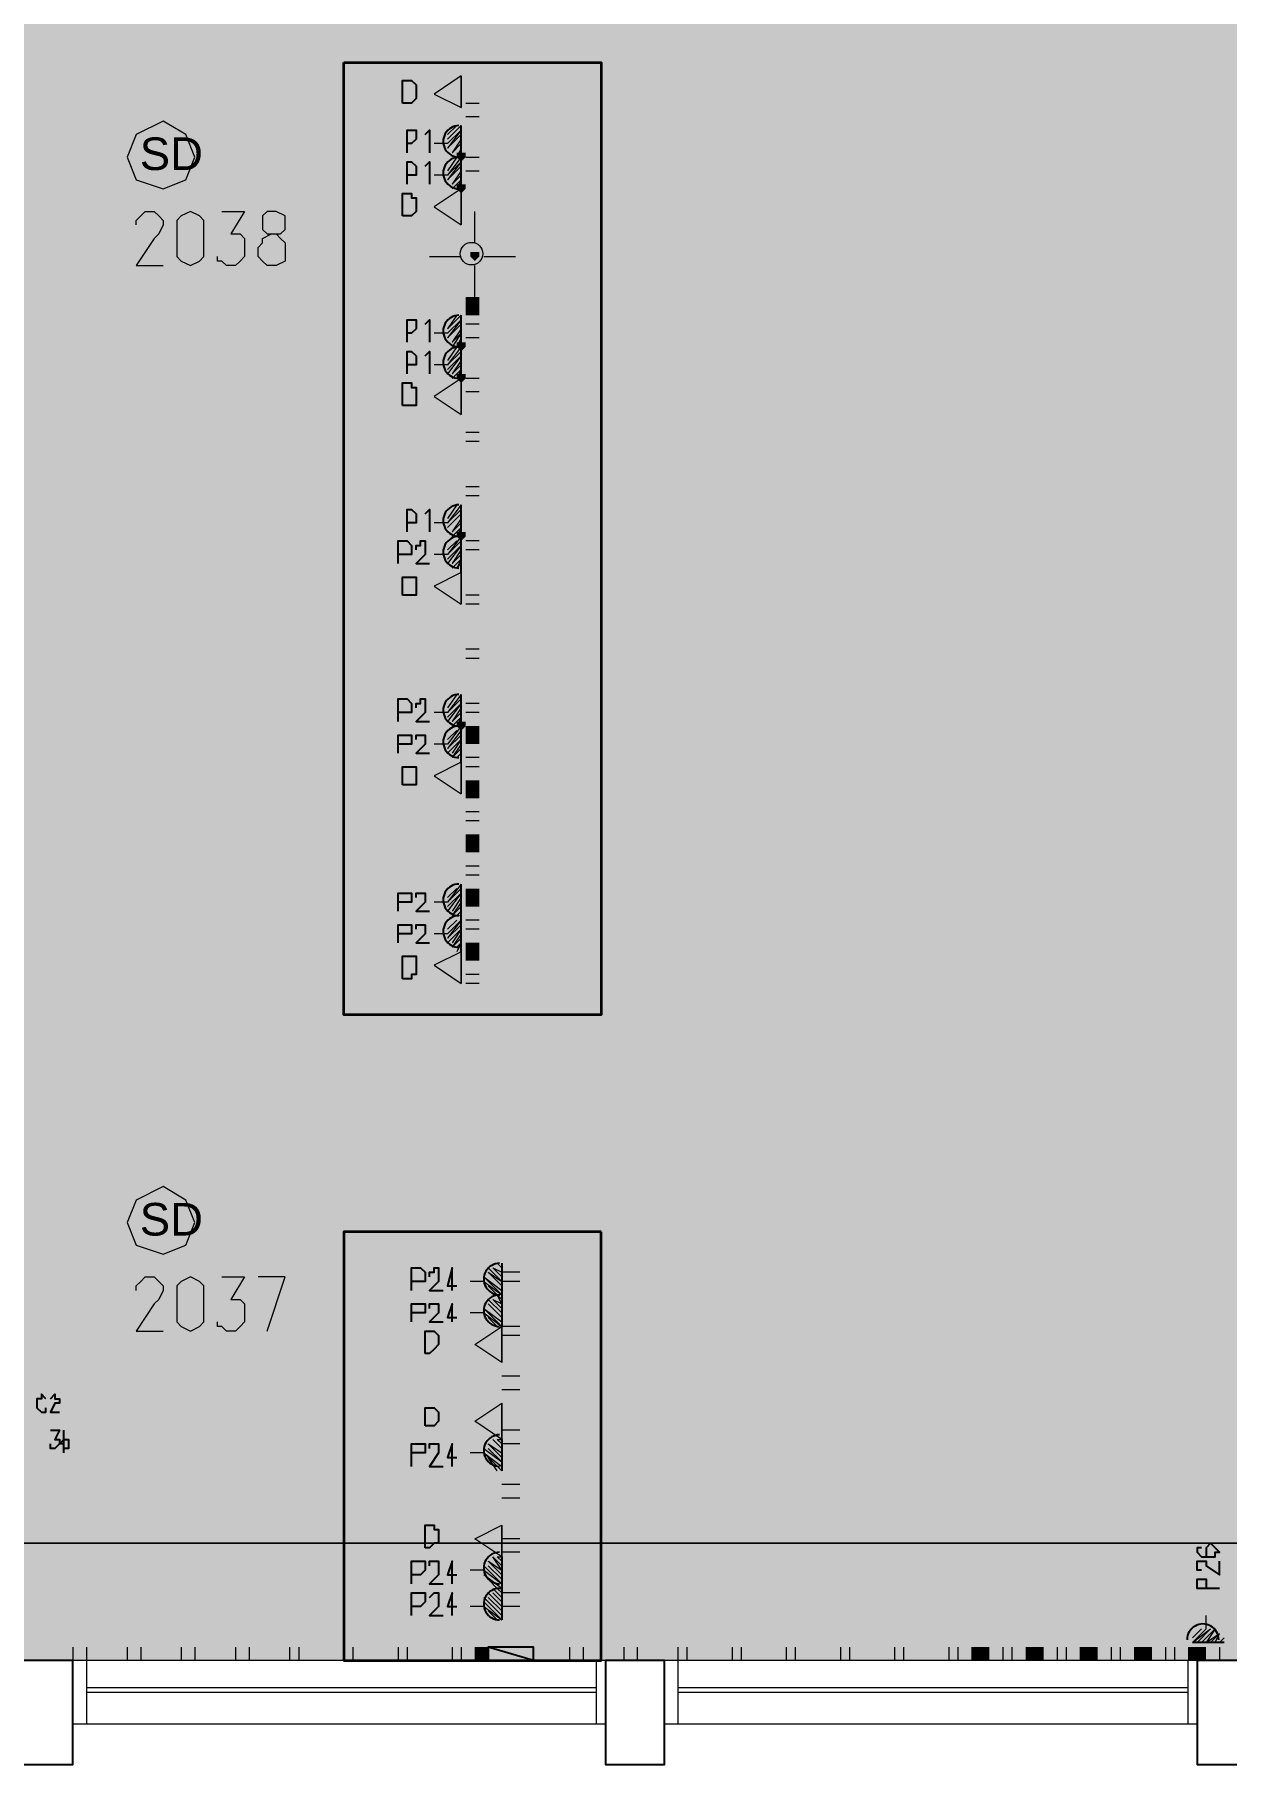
# Model space of a CAD drawing. Header units: millimetres. Extents: x -59 to 47, y 152 to 919.
# Drawn here: x 12.82 to 18.4, y 356.39 to 364.5 of the extents above; entities that cross this region are included whole.
import ezdxf

# ---------------------------------------------------------------- set-up
doc = ezdxf.new("R2010")
doc.units = ezdxf.units.MM
for name, color, linetype in [('PDF_014404$_ps_ELEC', 2, 'Continuous'), ('PDF_014404$_PS_ELECTRONICS', 5, 'Continuous'), ('PDF_014404$_ps_POWER$SKIRTING', 4, 'Continuous'), ('PDF_014404$_ps_TEXTBOLD$FIRE', 2, 'Continuous'), ('PDF_014404$_ps_TEXTBOLD$POWER', 2, 'Continuous'), ('PDF_014404$BL', 7, 'Continuous'), ('PDF_014404$FT', 7, 'Continuous'), ('PDF_014404$WA-COL', 7, 'Continuous'), ('PDF_014404$WN', 7, 'Continuous'), ('PDF_Text', 7, 'Continuous')]:
    doc.layers.add(name, color=color, linetype=linetype)
for name, color, linetype, true_color in [('PDF_014404$_PS_ELECTRONICS$CABLE$TRAY', 7, 'Continuous', 0xdd0037), ('PDF_014404$_ps_FIRE_ACCESS', 7, 'Continuous', 0x37dd00), ('PDF_014404$_ps_POWER$CABLE$TRAY', 7, 'Continuous', 0x7fbfff), ('PDF_014404$_ps_THIN', 7, 'Continuous', 0x7fbfff), ('PDF_014404$HL-TMP', 7, 'Continuous', 0x800000)]:
    doc.layers.add(name, color=color, linetype=linetype, true_color=true_color)
doc.styles.add('PDF ArialMT', font='arial.ttf')

msp = doc.modelspace()

# ---------------------------------------------------------------- hatches: boundary and pattern name
at = {"layer": 'PDF_014404$_ps_THIN', "transparency": 33554559}
for points in [[(14.817, 363.9508), (14.7958, 363.9508), (14.7958, 363.9296), (14.817, 363.9084), (14.8382, 363.9296), (14.8382, 363.9508)], [(14.817, 363.8026), (14.7958, 363.8026), (14.7958, 363.7814), (14.817, 363.7602), (14.8382, 363.7814), (14.8382, 363.8026)], [(14.8805, 363.4851), (14.8593, 363.4851), (14.8593, 363.4639), (14.8805, 363.4427), (14.9017, 363.4639), (14.9017, 363.4851)], [(14.8805, 363.4851), (14.8593, 363.4851), (14.8593, 363.4639), (14.8805, 363.4427), (14.9017, 363.4639), (14.9017, 363.4851)], [(14.817, 363.0617), (14.7958, 363.0617), (14.7958, 363.0406), (14.817, 363.0194), (14.8382, 363.0406), (14.8382, 363.0617)], [(14.817, 362.9136), (14.7958, 362.9136), (14.7958, 362.8924), (14.817, 362.8712), (14.8382, 362.8924), (14.8382, 362.9136)], [(14.817, 362.1727), (14.7958, 362.1727), (14.7958, 362.1515), (14.817, 362.1304), (14.8382, 362.1515), (14.8382, 362.1727)], [(14.817, 361.2837), (14.7958, 361.2837), (14.7958, 361.2625), (14.817, 361.2414), (14.8382, 361.2625), (14.8382, 361.2837)]]:
    msp.add_hatch(color=256, dxfattribs=at).paths.add_polyline_path(points)

# ---------------------------------------------------------------- linework, layer by layer
at = {"layer": 'PDF_014404$_ps_ELEC', "lineweight": 25}
for points in [[(14.8064, 364.0778, 1.00004), (14.8064, 363.9296, 1.00004), (14.8064, 363.7814)], [(14.8064, 363.1887, 1.00004), (14.8064, 363.0406, 1.00004), (14.8064, 362.8924)], [(14.8064, 362.2997, 1.00004), (14.8064, 362.1516, 1.00004), (14.8064, 362.0034)], [(14.8064, 361.4107, 1.00004), (14.8064, 361.2625, 1.00004), (14.8064, 361.1144)], [(14.8064, 360.5217, 1.00004), (14.8064, 360.3735, 1.00004), (14.8064, 360.2253)], [(14.9969, 358.7436, 1.00004), (14.9969, 358.5955, 1.00004), (14.9969, 358.4473)]]:
    msp.add_lwpolyline(points, format="xyb", dxfattribs=at)
for points in [[(14.817, 363.7814), (14.817, 363.9296), (14.817, 364.0778)], [(14.817, 362.8924), (14.817, 363.0406), (14.817, 363.1887)], [(14.817, 361.9822), (14.817, 362.1515), (14.817, 362.2997)], [(14.817, 361.0932), (14.817, 361.2625), (14.817, 361.4107)], [(14.817, 360.2042), (14.817, 360.3523), (14.817, 360.5217)], [(15.0075, 358.7436), (15.0075, 358.5955), (15.0075, 358.4473)], [(15.0075, 357.9181), (15.0075, 357.7699)], [(15.0075, 357.3678), (15.0075, 357.2196), (15.0075, 357.0714)], [(18.3942, 356.9656), (18.2461, 356.9656)]]:
    msp.add_lwpolyline(points, dxfattribs=at)
at = {"layer": 'PDF_014404$_ps_ELEC', "lineweight": 0}
for points in [[(14.7535, 363.9931), (14.69, 363.9931)], [(14.7535, 363.8449), (14.69, 363.8449)], [(14.7535, 363.1041), (14.69, 363.1041)], [(14.7535, 362.9559), (14.69, 362.9559)], [(14.7535, 362.215), (14.69, 362.215)], [(14.7535, 362.0669), (14.69, 362.0669)], [(14.7535, 361.326), (14.69, 361.326)], [(14.7535, 361.1779), (14.69, 361.1779)], [(14.7535, 360.437), (14.69, 360.437)], [(14.7535, 360.2888), (14.69, 360.2888)], [(14.9228, 358.659), (14.8593, 358.659)], [(14.9228, 358.5108), (14.8593, 358.5108)], [(14.9228, 357.8546), (14.8593, 357.8546)], [(14.9228, 357.3043), (14.8593, 357.3043)], [(14.9228, 357.1349), (14.8593, 357.1349)], [(18.3096, 357.0291), (18.3096, 357.0926)]]:
    msp.add_lwpolyline(points, dxfattribs=at)
at = {"layer": 'PDF_014404$_ps_ELEC', "lineweight": 25}
for centre, start, end in [((14.9969, 357.8652), 89.99773, 270.00227), ((14.9969, 357.3149), 89.99773, 270.00227), ((14.9969, 357.1455), 89.99773, 270.00227), ((18.2947, 356.9787), 359.99993, 180.00007)]:
    msp.add_arc(centre, 0.0741, start, end, dxfattribs=at)
at = {"layer": 'PDF_014404$_PS_ELECTRONICS', "lineweight": 0}
for points in [[(14.69, 364.2259), (14.817, 364.1624), (14.817, 364.3106)], [(14.817, 364.3106), (14.817, 364.1624), (14.817, 364.3106)], [(14.69, 363.6967), (14.817, 363.6121), (14.817, 363.7814)], [(14.817, 363.7814), (14.817, 363.6121), (14.817, 363.7814)], [(14.69, 362.8077), (14.817, 362.7231), (14.817, 362.8924)], [(14.817, 362.8924), (14.817, 362.7231), (14.817, 362.8924)], [(14.69, 361.9187), (14.817, 361.834), (14.817, 361.9822)], [(14.817, 361.9822), (14.817, 361.834), (14.817, 361.9822)], [(14.69, 361.0297), (14.817, 360.945), (14.817, 361.0932)], [(14.817, 361.0932), (14.817, 360.945), (14.817, 361.0932)], [(14.69, 360.1407), (14.817, 360.056), (14.817, 360.2042)], [(14.817, 360.2042), (14.817, 360.056), (14.817, 360.2042)], [(14.8805, 358.3626), (15.0075, 358.4473), (15.0075, 358.278)], [(15.0075, 358.278), (15.0075, 358.4473), (15.0075, 358.278)], [(14.8805, 358.0028), (15.0075, 358.0875), (15.0075, 357.9181)], [(15.0075, 357.9181), (15.0075, 358.0875), (15.0075, 357.9181)], [(14.8805, 357.4524), (15.0075, 357.5159), (15.0075, 357.3678)], [(15.0075, 357.3678), (15.0075, 357.5159), (15.0075, 357.3678)]]:
    msp.add_lwpolyline(points, close=True, dxfattribs=at)
at = {"layer": 'PDF_014404$_PS_ELECTRONICS', "transparency": 33554559}
for points in [[(14.69, 364.2259), (14.817, 364.3106), (14.817, 364.1624)], [(14.69, 363.6967), (14.817, 363.7814), (14.817, 363.6121)], [(14.69, 362.8077), (14.817, 362.8924), (14.817, 362.7231)], [(14.69, 361.9187), (14.817, 361.9822), (14.817, 361.834)], [(14.69, 361.0297), (14.817, 361.0932), (14.817, 360.945)], [(14.69, 360.1407), (14.817, 360.2042), (14.817, 360.056)], [(14.8805, 358.3626), (15.0075, 358.278), (15.0075, 358.4473)], [(14.8805, 358.0028), (15.0075, 357.9181), (15.0075, 358.0875)], [(14.8805, 357.4524), (15.0075, 357.3678), (15.0075, 357.5159)]]:
    msp.add_solid(points, dxfattribs=at)
at = {"layer": 'PDF_014404$_PS_ELECTRONICS$CABLE$TRAY', "transparency": 33554559}
for points in [[(14.69, 363.1041), (14.69, 363.3157), (11.9383, 363.1041)], [(14.69, 363.3157), (11.9383, 363.1041), (11.9383, 363.3157)]]:
    msp.add_solid(points, dxfattribs=at)
at = {"layer": 'PDF_014404$_ps_FIRE_ACCESS', "lineweight": 0}
for points in [[(13.42, 363.7814), (13.5258, 363.8238), (13.5681, 363.9296), (13.5258, 364.0354), (13.42, 364.0989), (13.293, 364.0354), (13.2506, 363.9296), (13.293, 363.8238)], [(13.42, 358.786), (13.5258, 358.8283), (13.5681, 358.9341), (13.5258, 359.04), (13.42, 359.1035), (13.293, 359.04), (13.2506, 358.9341), (13.293, 358.8283)]]:
    msp.add_lwpolyline(points, close=True, dxfattribs=at)
at = {"layer": 'PDF_014404$_ps_POWER$CABLE$TRAY', "transparency": 33554559}
for points in [[(11.9383, 363.6332), (11.9383, 363.4216), (14.5418, 363.6332)], [(11.9383, 363.4216), (14.5418, 363.6332), (14.5418, 363.4216)], [(15.1768, 363.6121), (15.1768, 363.4216), (21.2095, 363.5909)], [(15.1768, 363.4216), (21.2095, 363.5909), (21.2095, 363.3792)]]:
    msp.add_solid(points, dxfattribs=at)
at = {"layer": 'PDF_014404$_ps_POWER$SKIRTING', "lineweight": 0}
for points in [[(14.8382, 364.3741), (14.9017, 364.3741)], [(14.8382, 364.1836), (14.9017, 364.1836)], [(14.8382, 364.1201), (14.9017, 364.1201)], [(14.8382, 363.9296), (14.9017, 363.9296)], [(14.8382, 363.8661), (14.9017, 363.8661)], [(14.9017, 363.1464), (14.8382, 363.1464)], [(14.9017, 363.0829), (14.8382, 363.0829)], [(14.9017, 362.8924), (14.8382, 362.8924)], [(14.9017, 362.8289), (14.8382, 362.8289)], [(14.9017, 362.6384), (14.8382, 362.6384)], [(14.9017, 362.5961), (14.8382, 362.5961)], [(14.9017, 362.3844), (14.8382, 362.3844)], [(14.9017, 362.3421), (14.8382, 362.3421)], [(14.9017, 362.1304), (14.8382, 362.1304)], [(14.9017, 362.088), (14.8382, 362.088)], [(14.9017, 361.8764), (14.8382, 361.8764)], [(14.9017, 361.834), (14.8382, 361.834)], [(14.9017, 361.6224), (14.8382, 361.6224)], [(14.9017, 361.58), (14.8382, 361.58)], [(14.9017, 361.3684), (14.8382, 361.3684)], [(14.9017, 361.326), (14.8382, 361.326)], [(14.9017, 361.1144), (14.8382, 361.1144)], [(14.9017, 361.072), (14.8382, 361.072)], [(14.9017, 360.8604), (14.8382, 360.8604)], [(14.9017, 360.818), (14.8382, 360.818)], [(14.9017, 360.6063), (14.8382, 360.6063)], [(14.9017, 360.564), (14.8382, 360.564)], [(14.9017, 360.3523), (14.8382, 360.3523)], [(14.9017, 360.31), (14.8382, 360.31)], [(14.9017, 360.0983), (14.8382, 360.0983)], [(14.9017, 360.056), (14.8382, 360.056)], [(14.9017, 359.9078), (14.8382, 359.9078)], [(15.0922, 358.7013), (15.0075, 358.7013)], [(15.0922, 358.659), (15.0075, 358.659)], [(15.0922, 358.4473), (15.0075, 358.4473)], [(15.0922, 358.405), (15.0075, 358.405)], [(15.0922, 358.2145), (15.0075, 358.2145)], [(15.0922, 358.151), (15.0075, 358.151)], [(15.0922, 357.9605), (15.0075, 357.9605)], [(15.0922, 357.897), (15.0075, 357.897)], [(15.0922, 357.7064), (15.0075, 357.7064)], [(15.0922, 357.6429), (15.0075, 357.6429)], [(15.0922, 357.4524), (15.0075, 357.4524)], [(15.0922, 357.3889), (15.0075, 357.3889)], [(15.0922, 357.1984), (15.0075, 357.1984)], [(15.0922, 357.1349), (15.0075, 357.1349)], [(12.9966, 356.9444), (12.9966, 356.8809)], [(13.0601, 356.9444), (13.0601, 356.8809)], [(13.2506, 356.9444), (13.2506, 356.8809)], [(13.3141, 356.9444), (13.3141, 356.8809)], [(13.5046, 356.9444), (13.5046, 356.8809)], [(13.5681, 356.9444), (13.5681, 356.8809)], [(13.7586, 356.9444), (13.7586, 356.8809)], [(13.8221, 356.9444), (13.8221, 356.8809)], [(14.0126, 356.9444), (14.0126, 356.8809)], [(14.055, 356.9444), (14.055, 356.8809)], [(14.2667, 356.9444), (14.2667, 356.8809)], [(14.309, 356.9444), (14.309, 356.8809)], [(14.5207, 356.9444), (14.5207, 356.8809)], [(14.563, 356.9444), (14.563, 356.8809)], [(14.7747, 356.9444), (14.7747, 356.8809)], [(14.817, 356.9444), (14.817, 356.8809)], [(14.944, 356.9444), (14.944, 356.8809)], [(15.0922, 356.9444), (15.0075, 356.9444)], [(15.325, 356.9444), (15.325, 356.8809)], [(15.3885, 356.9444), (15.3885, 356.8809)], [(15.579, 356.9444), (15.579, 356.8809)], [(15.6425, 356.9444), (15.6425, 356.8809)], [(15.833, 356.9444), (15.833, 356.8809)], [(15.8754, 356.9444), (15.8754, 356.8809)], [(16.087, 356.9444), (16.087, 356.8809)], [(16.1294, 356.9444), (16.1294, 356.8809)], [(16.341, 356.9444), (16.341, 356.8809)], [(16.3834, 356.9444), (16.3834, 356.8809)], [(16.595, 356.9444), (16.595, 356.8809)], [(16.6374, 356.9444), (16.6374, 356.8809)], [(16.849, 356.9444), (16.849, 356.8809)], [(16.8914, 356.9444), (16.8914, 356.8809)], [(17.103, 356.9444), (17.103, 356.8809)], [(17.1454, 356.9444), (17.1454, 356.8809)], [(17.3571, 356.9444), (17.3571, 356.8809)], [(17.3994, 356.9444), (17.3994, 356.8809)], [(17.6111, 356.9444), (17.6111, 356.8809)], [(17.6534, 356.9444), (17.6534, 356.8809)], [(17.8651, 356.9444), (17.8651, 356.8809)], [(17.9074, 356.9444), (17.9074, 356.8809)], [(18.1191, 356.9444), (18.1191, 356.8809)], [(18.1614, 356.9444), (18.1614, 356.8809)], [(18.3731, 356.9444), (18.3731, 356.8809)]]:
    msp.add_lwpolyline(points, dxfattribs=at)
at = {"layer": 'PDF_014404$_ps_POWER$SKIRTING', "lineweight": 25}
msp.add_lwpolyline([(15.1557, 356.8809), (15.1557, 356.9444), (14.944, 356.9444), (14.944, 356.8809), (15.1557, 356.8809), (14.944, 356.9444)], dxfattribs=at)
at = {"layer": 'PDF_014404$_ps_POWER$SKIRTING', "transparency": 33554559}
for points in [[(14.8382, 364.2259), (14.9017, 364.2259), (14.8382, 364.3741)], [(14.9017, 364.2259), (14.8382, 364.3741), (14.9017, 364.3741)], [(14.8382, 363.9719), (14.9017, 363.9719), (14.8382, 364.0778)], [(14.9017, 363.9719), (14.8382, 364.0778), (14.9017, 364.0778)], [(14.8382, 363.6756), (14.9017, 363.6756), (14.8382, 363.8238)], [(14.9017, 363.6756), (14.8382, 363.8238), (14.9017, 363.8238)], [(14.9017, 363.2734), (14.8382, 363.2734), (14.9017, 363.1887)], [(14.8382, 363.2734), (14.9017, 363.1887), (14.8382, 363.1887)], [(14.9017, 363.0406), (14.8382, 363.0406), (14.9017, 362.9347)], [(14.8382, 363.0406), (14.9017, 362.9347), (14.8382, 362.9347)], [(14.9017, 362.7866), (14.8382, 362.7866), (14.9017, 362.6807)], [(14.8382, 362.7866), (14.9017, 362.6807), (14.8382, 362.6807)], [(14.9017, 362.5326), (14.8382, 362.5326), (14.9017, 362.4267)], [(14.8382, 362.5326), (14.9017, 362.4267), (14.8382, 362.4267)], [(14.9017, 362.2785), (14.8382, 362.2785), (14.9017, 362.1727)], [(14.8382, 362.2785), (14.9017, 362.1727), (14.8382, 362.1727)], [(14.9017, 362.0245), (14.8382, 362.0245), (14.9017, 361.9187)], [(14.8382, 362.0245), (14.9017, 361.9187), (14.8382, 361.9187)], [(14.9017, 361.7705), (14.8382, 361.7705), (14.9017, 361.6647)], [(14.8382, 361.7705), (14.9017, 361.6647), (14.8382, 361.6647)], [(14.9017, 361.5165), (14.8382, 361.5165), (14.9017, 361.4107)], [(14.8382, 361.5165), (14.9017, 361.4107), (14.8382, 361.4107)], [(14.9017, 361.2625), (14.8382, 361.2625), (14.9017, 361.1779)], [(14.8382, 361.2625), (14.9017, 361.1779), (14.8382, 361.1779)], [(14.9017, 361.0085), (14.8382, 361.0085), (14.9017, 360.9239)], [(14.8382, 361.0085), (14.9017, 360.9239), (14.8382, 360.9239)], [(14.9017, 360.7545), (14.8382, 360.7545), (14.9017, 360.6698)], [(14.8382, 360.7545), (14.9017, 360.6698), (14.8382, 360.6698)], [(14.9017, 360.5005), (14.8382, 360.5005), (14.9017, 360.4158)], [(14.8382, 360.5005), (14.9017, 360.4158), (14.8382, 360.4158)], [(14.9017, 360.2465), (14.8382, 360.2465), (14.9017, 360.1618)], [(14.8382, 360.2465), (14.9017, 360.1618), (14.8382, 360.1618)], [(14.9017, 360.0137), (14.8382, 360.0137), (14.9017, 359.9078)], [(14.8382, 360.0137), (14.9017, 359.9078), (14.8382, 359.9078)], [(15.0922, 358.8918), (15.0075, 358.8918), (15.0922, 358.7648)], [(15.0075, 358.8918), (15.0922, 358.7648), (15.0075, 358.7648)], [(15.0922, 358.6166), (15.0075, 358.6166), (15.0922, 358.5108)], [(15.0075, 358.6166), (15.0922, 358.5108), (15.0075, 358.5108)], [(15.0922, 358.3626), (15.0075, 358.3626), (15.0922, 358.2568)], [(15.0075, 358.3626), (15.0922, 358.2568), (15.0075, 358.2568)], [(15.0922, 358.1086), (15.0075, 358.1086), (15.0922, 358.0028)], [(15.0075, 358.1086), (15.0922, 358.0028), (15.0075, 358.0028)], [(15.0922, 357.8546), (15.0075, 357.8546), (15.0922, 357.7488)], [(15.0075, 357.8546), (15.0922, 357.7488), (15.0075, 357.7488)], [(15.0922, 357.6006), (15.0075, 357.6006), (15.0922, 357.4948)], [(15.0075, 357.6006), (15.0922, 357.4948), (15.0075, 357.4948)], [(15.0922, 357.3466), (15.0075, 357.3466), (15.0922, 357.2408)], [(15.0075, 357.3466), (15.0922, 357.2408), (15.0075, 357.2408)], [(15.0922, 357.0926), (15.0075, 357.0926), (15.0922, 356.9444)], [(15.0075, 357.0926), (15.0922, 356.9444), (15.0075, 356.9444)], [(12.8485, 356.9444), (12.8485, 356.8809), (12.9543, 356.9444)], [(12.8485, 356.8809), (12.9543, 356.9444), (12.9543, 356.8809)], [(13.1025, 356.9444), (13.1025, 356.8809), (13.2083, 356.9444)], [(13.1025, 356.8809), (13.2083, 356.9444), (13.2083, 356.8809)], [(13.3565, 356.9444), (13.3565, 356.8809), (13.4623, 356.9444)], [(13.3565, 356.8809), (13.4623, 356.9444), (13.4623, 356.8809)], [(13.6105, 356.9444), (13.6105, 356.8809), (13.7163, 356.9444)], [(13.6105, 356.8809), (13.7163, 356.9444), (13.7163, 356.8809)], [(13.8645, 356.9444), (13.8645, 356.8809), (13.9703, 356.9444)], [(13.8645, 356.8809), (13.9703, 356.9444), (13.9703, 356.8809)], [(14.1185, 356.9444), (14.1185, 356.8809), (14.2243, 356.9444)], [(14.1185, 356.8809), (14.2243, 356.9444), (14.2243, 356.8809)], [(14.3725, 356.9444), (14.3725, 356.8809), (14.4783, 356.9444)], [(14.3725, 356.8809), (14.4783, 356.9444), (14.4783, 356.8809)], [(14.6265, 356.9444), (14.6265, 356.8809), (14.7323, 356.9444)], [(14.6265, 356.8809), (14.7323, 356.9444), (14.7323, 356.8809)], [(14.8805, 356.9444), (14.8805, 356.8809), (14.944, 356.9444)], [(14.8805, 356.8809), (14.944, 356.9444), (14.944, 356.8809)], [(15.1557, 356.9444), (15.1557, 356.8809), (15.2827, 356.9444)], [(15.1557, 356.8809), (15.2827, 356.9444), (15.2827, 356.8809)], [(15.4308, 356.9444), (15.4308, 356.8809), (15.5367, 356.9444)], [(15.4308, 356.8809), (15.5367, 356.9444), (15.5367, 356.8809)], [(15.6848, 356.9444), (15.6848, 356.8809), (15.7907, 356.9444)], [(15.6848, 356.8809), (15.7907, 356.9444), (15.7907, 356.8809)], [(15.9389, 356.9444), (15.9389, 356.8809), (16.0447, 356.9444)], [(15.9389, 356.8809), (16.0447, 356.9444), (16.0447, 356.8809)], [(16.1929, 356.9444), (16.1929, 356.8809), (16.2987, 356.9444)], [(16.1929, 356.8809), (16.2987, 356.9444), (16.2987, 356.8809)], [(16.4469, 356.9444), (16.4469, 356.8809), (16.5527, 356.9444)], [(16.4469, 356.8809), (16.5527, 356.9444), (16.5527, 356.8809)], [(16.7009, 356.9444), (16.7009, 356.8809), (16.8067, 356.9444)], [(16.7009, 356.8809), (16.8067, 356.9444), (16.8067, 356.8809)], [(16.9549, 356.9444), (16.9549, 356.8809), (17.0607, 356.9444)], [(16.9549, 356.8809), (17.0607, 356.9444), (17.0607, 356.8809)], [(17.2089, 356.9444), (17.2089, 356.8809), (17.2936, 356.9444)], [(17.2089, 356.8809), (17.2936, 356.9444), (17.2936, 356.8809)], [(17.4629, 356.9444), (17.4629, 356.8809), (17.5476, 356.9444)], [(17.4629, 356.8809), (17.5476, 356.9444), (17.5476, 356.8809)], [(17.7169, 356.9444), (17.7169, 356.8809), (17.8016, 356.9444)], [(17.7169, 356.8809), (17.8016, 356.9444), (17.8016, 356.8809)], [(17.9709, 356.9444), (17.9709, 356.8809), (18.0556, 356.9444)], [(17.9709, 356.8809), (18.0556, 356.9444), (18.0556, 356.8809)], [(18.2249, 356.9444), (18.2249, 356.8809), (18.3096, 356.9444)], [(18.2249, 356.8809), (18.3096, 356.9444), (18.3096, 356.8809)]]:
    msp.add_solid(points, dxfattribs=at)
at = {"layer": 'PDF_014404$_ps_TEXTBOLD$FIRE', "lineweight": 20}
for points in [[(13.293, 363.6121), (13.293, 363.6332), (13.3141, 363.6544), (13.3353, 363.6756), (13.3776, 363.6756), (13.3988, 363.6544), (13.42, 363.6332), (13.42, 363.6121), (13.3988, 363.5697), (13.3776, 363.5486), (13.293, 363.4216), (13.42, 363.4216)], [(13.6951, 363.6756), (13.801, 363.6756), (13.7375, 363.5697), (13.7798, 363.5697), (13.801, 363.5486), (13.801, 363.5274), (13.801, 363.4851), (13.801, 363.4639), (13.7798, 363.4427), (13.7586, 363.4216), (13.7163, 363.4216), (13.6951, 363.4427), (13.674, 363.4427), (13.674, 363.4639)], [(13.293, 358.6166), (13.293, 358.6378), (13.3141, 358.659), (13.3353, 358.6801), (13.3776, 358.6801), (13.3988, 358.659), (13.42, 358.6378), (13.42, 358.6166), (13.3988, 358.5743), (13.3776, 358.5531), (13.293, 358.4261), (13.42, 358.4261)], [(13.6951, 358.6801), (13.801, 358.6801), (13.7375, 358.5743), (13.7798, 358.5743), (13.801, 358.5531), (13.801, 358.532), (13.801, 358.4896), (13.801, 358.4685), (13.7798, 358.4473), (13.7586, 358.4261), (13.7163, 358.4261), (13.6951, 358.4473), (13.674, 358.4473), (13.674, 358.4685)], [(13.9068, 358.4261), (13.9915, 358.6801), (13.8645, 358.6801)]]:
    msp.add_lwpolyline(points, dxfattribs=at)
for points in [[(13.547, 363.6756), (13.5046, 363.6544), (13.4835, 363.6332), (13.4835, 363.5697), (13.4835, 363.5274), (13.4835, 363.4639), (13.5046, 363.4427), (13.547, 363.4216), (13.5893, 363.4427), (13.6105, 363.4639), (13.6105, 363.5274), (13.6105, 363.5697), (13.6105, 363.6332), (13.5893, 363.6544)], [(13.9068, 363.6756), (13.8856, 363.6544), (13.8856, 363.6332), (13.8856, 363.6121), (13.8856, 363.5909), (13.9068, 363.5697), (13.9491, 363.5697), (13.9703, 363.5486), (13.9915, 363.5274), (13.9915, 363.5062), (13.9915, 363.4639), (13.9915, 363.4427), (13.9491, 363.4216), (13.9068, 363.4216), (13.8856, 363.4427), (13.8645, 363.4639), (13.8645, 363.5062), (13.8856, 363.5274), (13.8856, 363.5486), (13.928, 363.5697), (13.9703, 363.5697), (13.9915, 363.5909), (13.9915, 363.6121), (13.9915, 363.6332), (13.9915, 363.6544), (13.9491, 363.6756)], [(13.547, 358.6801), (13.5046, 358.659), (13.4835, 358.6378), (13.4835, 358.5743), (13.4835, 358.532), (13.4835, 358.4685), (13.5046, 358.4473), (13.547, 358.4261), (13.5893, 358.4473), (13.6105, 358.4685), (13.6105, 358.532), (13.6105, 358.5743), (13.6105, 358.6378), (13.5893, 358.659)]]:
    msp.add_lwpolyline(points, close=True, dxfattribs=at)
at = {"layer": 'PDF_014404$_ps_TEXTBOLD$POWER', "lineweight": 25}
for points in [[(14.5418, 364.1836), (14.5418, 364.2894), (14.5842, 364.2894), (14.6053, 364.2683), (14.6053, 364.2471), (14.6053, 364.2259), (14.6053, 364.2048), (14.5842, 364.1836)], [(14.5418, 363.6544), (14.5418, 363.7602), (14.5842, 363.7602), (14.5842, 363.7391), (14.6053, 363.7391), (14.6053, 363.7179), (14.6053, 363.6967), (14.6053, 363.6756), (14.5842, 363.6544)], [(14.5418, 362.7654), (14.5418, 362.8712), (14.5842, 362.8712), (14.5842, 362.8501), (14.6053, 362.8501), (14.6053, 362.8289), (14.6053, 362.8077), (14.6053, 362.7866), (14.6053, 362.7654), (14.5842, 362.7654)], [(14.5418, 361.8764), (14.5418, 361.961), (14.5842, 361.961), (14.6053, 361.961), (14.6053, 361.9399), (14.6053, 361.8975), (14.6053, 361.8764), (14.5842, 361.8764)], [(14.5418, 360.9874), (14.5418, 361.072), (14.5842, 361.072), (14.6053, 361.072), (14.6053, 361.0509), (14.6053, 361.0085), (14.6053, 360.9874), (14.5842, 360.9874)], [(14.5418, 360.0772), (14.5418, 360.183), (14.5842, 360.183), (14.6053, 360.183), (14.6053, 360.1618), (14.6053, 360.1407), (14.6053, 360.1195), (14.6053, 360.0983), (14.5842, 360.0983), (14.5842, 360.0772)], [(14.6477, 358.3203), (14.6477, 358.4261), (14.6688, 358.4261), (14.69, 358.4261), (14.7112, 358.405), (14.7112, 358.3838), (14.7112, 358.3626), (14.69, 358.3415), (14.6688, 358.3203)], [(14.6477, 357.9816), (14.6477, 358.0663), (14.6688, 358.0663), (14.69, 358.0663), (14.7112, 358.0451), (14.7112, 358.024), (14.7112, 358.0028), (14.69, 357.9816), (14.6688, 357.9816)], [(12.9543, 357.8758), (12.9543, 357.897), (12.9331, 357.897), (12.9543, 357.9181), (12.9755, 357.9181), (12.9755, 357.897), (12.9755, 357.8758)], [(14.6477, 357.4101), (14.6477, 357.5159), (14.6688, 357.5159), (14.69, 357.5159), (14.69, 357.4948), (14.7112, 357.4948), (14.7112, 357.4736), (14.7112, 357.4524), (14.7112, 357.4313), (14.69, 357.4313), (14.6688, 357.4101)]]:
    msp.add_lwpolyline(points, close=True, dxfattribs=at)
for points in [[(14.563, 363.9508), (14.563, 364.0566), (14.5842, 364.0566), (14.6053, 364.0566), (14.6053, 364.0354), (14.6053, 364.0143), (14.5842, 363.9931), (14.563, 363.9931)], [(14.6477, 364.0354), (14.6688, 364.0566), (14.6688, 363.9508)], [(14.563, 363.8026), (14.563, 363.9084), (14.5842, 363.9084), (14.6053, 363.8873), (14.6053, 363.8661), (14.6053, 363.8449), (14.5842, 363.8449), (14.563, 363.8449)], [(14.6477, 363.8873), (14.6688, 363.9084), (14.6688, 363.8026)], [(14.563, 363.0617), (14.563, 363.1676), (14.5842, 363.1676), (14.6053, 363.1676), (14.6053, 363.1464), (14.6053, 363.1252), (14.5842, 363.1041), (14.563, 363.1041)], [(14.6477, 363.1464), (14.6688, 363.1676), (14.6688, 363.0617)], [(14.563, 362.9136), (14.563, 363.0194), (14.5842, 363.0194), (14.6053, 362.9982), (14.6053, 362.9771), (14.6053, 362.9559), (14.5842, 362.9559), (14.563, 362.9559)], [(14.6477, 362.9982), (14.6688, 363.0194), (14.6688, 362.9136)], [(14.563, 362.1727), (14.563, 362.2785), (14.5842, 362.2785), (14.6053, 362.2574), (14.6053, 362.2362), (14.6053, 362.215), (14.5842, 362.215), (14.563, 362.215)], [(14.6477, 362.2574), (14.6688, 362.2785), (14.6688, 362.1727)], [(14.5207, 362.0245), (14.5207, 362.1304), (14.563, 362.1304), (14.5842, 362.1092), (14.5842, 362.088), (14.5842, 362.0669), (14.563, 362.0669), (14.5207, 362.0669)], [(14.6053, 362.088), (14.6053, 362.1092), (14.6265, 362.1092), (14.6265, 362.1304), (14.6477, 362.1304), (14.6477, 362.1092), (14.6477, 362.088), (14.6477, 362.0669), (14.6053, 362.0245), (14.6688, 362.0245)], [(14.5207, 361.2837), (14.5207, 361.3895), (14.563, 361.3895), (14.5842, 361.3684), (14.5842, 361.3472), (14.5842, 361.326), (14.563, 361.326), (14.5207, 361.326)], [(14.6053, 361.3472), (14.6053, 361.3684), (14.6265, 361.3684), (14.6265, 361.3895), (14.6477, 361.3895), (14.6477, 361.3684), (14.6477, 361.3472), (14.6477, 361.326), (14.6053, 361.2837), (14.6688, 361.2837)], [(14.5207, 361.1355), (14.5207, 361.2202), (14.563, 361.2202), (14.5842, 361.2202), (14.5842, 361.199), (14.5842, 361.1779), (14.563, 361.1779), (14.5207, 361.1779)], [(14.6053, 361.199), (14.6053, 361.2202), (14.6265, 361.2202), (14.6477, 361.2202), (14.6477, 361.199), (14.6477, 361.1779), (14.6053, 361.1355), (14.6688, 361.1355)], [(14.5207, 360.3947), (14.5207, 360.4793), (14.563, 360.4793), (14.5842, 360.4793), (14.5842, 360.4582), (14.5842, 360.437), (14.563, 360.437), (14.5207, 360.437)], [(14.6053, 360.4582), (14.6053, 360.4793), (14.6265, 360.4793), (14.6477, 360.4793), (14.6477, 360.4582), (14.6477, 360.437), (14.6053, 360.3947), (14.6688, 360.3947)], [(14.5207, 360.2465), (14.5207, 360.3312), (14.563, 360.3312), (14.5842, 360.3312), (14.5842, 360.31), (14.5842, 360.2888), (14.563, 360.2888), (14.5207, 360.2888)], [(14.6053, 360.31), (14.6053, 360.3312), (14.6265, 360.3312), (14.6477, 360.3312), (14.6477, 360.31), (14.6477, 360.2888), (14.6053, 360.2465), (14.6688, 360.2465)], [(14.5842, 358.6166), (14.5842, 358.7225), (14.6265, 358.7225), (14.6477, 358.7013), (14.6477, 358.6801), (14.6477, 358.659), (14.6265, 358.659), (14.5842, 358.659)], [(14.6688, 358.6801), (14.6688, 358.7013), (14.69, 358.7013), (14.69, 358.7225), (14.7112, 358.7225), (14.7112, 358.7013), (14.7112, 358.6801), (14.7112, 358.659), (14.6688, 358.6166), (14.7323, 358.6166)], [(14.7747, 358.6166), (14.7747, 358.7225), (14.7535, 358.6378), (14.7958, 358.6378)], [(14.5842, 358.4685), (14.5842, 358.5531), (14.6265, 358.5531), (14.6477, 358.5531), (14.6477, 358.532), (14.6477, 358.5108), (14.6265, 358.5108), (14.5842, 358.5108)], [(14.6688, 358.532), (14.6688, 358.5531), (14.69, 358.5531), (14.7112, 358.5531), (14.7112, 358.532), (14.7112, 358.5108), (14.6688, 358.4685), (14.7323, 358.4685)], [(14.7747, 358.4685), (14.7747, 358.5531), (14.7535, 358.4896), (14.7958, 358.4896)], [(12.8696, 358.1086), (12.8485, 358.1298), (12.8485, 358.1086), (12.8273, 358.1086), (12.8273, 358.0875), (12.8273, 358.0663), (12.8485, 358.0451), (12.8696, 358.0451), (12.8696, 358.0663)], [(12.8908, 358.1086), (12.912, 358.1298), (12.912, 358.1086), (12.9331, 358.1086), (12.9331, 358.0875), (12.912, 358.0875), (12.8908, 358.0451), (12.9331, 358.0451)], [(12.8908, 357.9605), (12.9331, 357.9605), (12.912, 357.9181), (12.9331, 357.9181), (12.9331, 357.897), (12.912, 357.8758), (12.8908, 357.8758), (12.8908, 357.897)], [(12.9543, 357.8546), (12.9543, 357.9605)], [(14.5842, 357.7911), (14.5842, 357.897), (14.6265, 357.897), (14.6477, 357.897), (14.6477, 357.8758), (14.6477, 357.8546), (14.6265, 357.8546), (14.5842, 357.8546)], [(14.6688, 357.8758), (14.6688, 357.897), (14.69, 357.897), (14.7112, 357.897), (14.7112, 357.8758), (14.7112, 357.8546), (14.6688, 357.7911), (14.7323, 357.7911)], [(14.7747, 357.7911), (14.7747, 357.897), (14.7535, 357.8335), (14.7958, 357.8335)], [(18.2884, 357.4101), (18.2672, 357.4101), (18.2672, 357.3889), (18.2884, 357.3678), (18.3096, 357.3678), (18.3307, 357.3678), (18.3519, 357.3678), (18.3519, 357.3889), (18.3731, 357.3889), (18.3519, 357.4101), (18.3307, 357.4313), (18.3096, 357.4101), (18.3096, 357.3889), (18.3096, 357.3678), (18.3307, 357.3678)], [(14.5842, 357.2408), (14.5842, 357.3466), (14.6265, 357.3466), (14.6477, 357.3466), (14.6477, 357.3254), (14.6477, 357.3043), (14.6265, 357.2831), (14.5842, 357.2831)], [(14.6688, 357.3254), (14.6688, 357.3466), (14.69, 357.3466), (14.7112, 357.3466), (14.7112, 357.3254), (14.7112, 357.3043), (14.7112, 357.2831), (14.6688, 357.2408), (14.7323, 357.2408)], [(14.7747, 357.2408), (14.7747, 357.3466), (14.7535, 357.2831), (14.7958, 357.2831)], [(18.2884, 357.3043), (18.2672, 357.3043), (18.2672, 357.3254), (18.2672, 357.3466), (18.2884, 357.3466), (18.3096, 357.3466), (18.3096, 357.3254), (18.3731, 357.2831), (18.3731, 357.3466)], [(14.5842, 357.0926), (14.5842, 357.1984), (14.6265, 357.1984), (14.6477, 357.1984), (14.6477, 357.1773), (14.6477, 357.1561), (14.6265, 357.1349), (14.5842, 357.1349)], [(14.6688, 357.1773), (14.69, 357.1984), (14.7112, 357.1984), (14.7112, 357.1773), (14.7112, 357.1561), (14.7112, 357.1349), (14.6688, 357.0926), (14.7323, 357.0926)], [(14.7747, 357.0926), (14.7747, 357.1984), (14.7535, 357.1349), (14.7958, 357.1349)], [(18.3731, 357.2196), (18.2672, 357.2196), (18.2672, 357.2408), (18.2672, 357.2619), (18.2884, 357.2619), (18.3096, 357.2619), (18.3096, 357.2408), (18.3096, 357.2196)]]:
    msp.add_lwpolyline(points, dxfattribs=at)
at = {"layer": 'PDF_014404$_ps_THIN', "lineweight": 18}
for points in [[(14.7958, 364.0778), (14.7535, 364.0354)], [(14.817, 364.0778), (14.7535, 364.0143)], [(14.7535, 363.9931), (14.817, 364.0566), (14.7535, 363.9719), (14.817, 364.0354)], [(14.817, 364.0143), (14.7747, 363.9508), (14.817, 363.9931), (14.7747, 363.9508)], [(14.7958, 363.9296), (14.7535, 363.8661)], [(14.817, 363.9296), (14.7535, 363.8449), (14.817, 363.9084), (14.7535, 363.8238), (14.817, 363.8873)], [(14.817, 363.9719), (14.7958, 363.9296), (14.817, 363.9508)], [(14.817, 363.8661), (14.7747, 363.8026), (14.817, 363.8449)], [(14.7747, 363.7814), (14.817, 363.8238), (14.7958, 363.7814), (14.817, 363.8026)], [(14.8805, 363.5274), (14.8805, 363.6756)], [(14.6688, 363.4639), (14.817, 363.4639)], [(14.9228, 363.4639), (15.071, 363.4639)], [(14.8805, 363.2734), (14.8805, 363.4216)], [(14.7958, 363.1887), (14.7535, 363.1252), (14.817, 363.1887)], [(14.7535, 363.1041), (14.817, 363.1676), (14.7535, 363.0829), (14.817, 363.1464)], [(14.817, 363.1252), (14.7747, 363.0617), (14.817, 363.1041), (14.7747, 363.0406)], [(14.7958, 363.0406), (14.7535, 362.9771)], [(14.817, 363.0406), (14.7535, 362.9559), (14.817, 363.0194)], [(14.817, 363.0829), (14.7958, 363.0406), (14.817, 363.0617)], [(14.7535, 362.9347), (14.817, 362.9982), (14.7535, 362.9136)], [(14.817, 362.9771), (14.7747, 362.9136), (14.817, 362.9559)], [(14.7747, 362.8924), (14.817, 362.9347), (14.7958, 362.8924), (14.817, 362.9136)], [(14.7958, 362.2997), (14.7535, 362.2362)], [(14.817, 362.2997), (14.7535, 362.215), (14.817, 362.2785)], [(14.817, 362.2574), (14.7535, 362.1939), (14.817, 362.2574)], [(14.817, 362.2362), (14.7747, 362.1727), (14.817, 362.215)], [(14.817, 362.1515), (14.7535, 362.0669), (14.817, 362.1304)], [(14.7958, 362.1304), (14.7535, 362.088)], [(14.7747, 362.1515), (14.817, 362.1939), (14.7958, 362.1515), (14.817, 362.1727)], [(14.7535, 362.0457), (14.817, 362.1092), (14.7535, 362.0245)], [(14.817, 362.088), (14.7747, 362.0245), (14.817, 362.0669)], [(14.7747, 362.0034), (14.817, 362.0457), (14.7958, 362.0034), (14.817, 362.0245)], [(14.817, 362.0034), (14.817, 361.9822)], [(14.7958, 361.4107), (14.7535, 361.3472)], [(14.817, 361.4107), (14.7535, 361.326), (14.817, 361.3895)], [(14.7535, 361.3049), (14.817, 361.3684), (14.7535, 361.2837)], [(14.817, 361.3472), (14.7747, 361.2837), (14.817, 361.326)], [(14.817, 361.2625), (14.7535, 361.1779)], [(14.7958, 361.2414), (14.7535, 361.199)], [(14.817, 361.2414), (14.7535, 361.1567), (14.817, 361.2202)], [(14.7747, 361.2625), (14.817, 361.3049), (14.7958, 361.2625), (14.817, 361.2837)], [(14.7535, 361.1355), (14.817, 361.199), (14.7747, 361.1355)], [(14.817, 361.1779), (14.7747, 361.1144), (14.817, 361.1567)], [(14.817, 361.1355), (14.7958, 361.1144), (14.817, 361.1355)], [(14.817, 361.1144), (14.817, 361.0932)], [(14.817, 360.5217), (14.7535, 360.437), (14.817, 360.5005)], [(14.7958, 360.5005), (14.7535, 360.4582)], [(14.7535, 360.4158), (14.817, 360.4793), (14.7535, 360.3947)], [(14.817, 360.4582), (14.7747, 360.3947)], [(14.817, 360.437), (14.7747, 360.3735), (14.817, 360.4158)], [(14.7958, 360.3523), (14.7535, 360.31)], [(14.7535, 360.2888), (14.817, 360.3523), (14.7535, 360.2677), (14.817, 360.3312)], [(14.817, 360.3947), (14.7958, 360.3735), (14.817, 360.3947)], [(14.817, 360.3735), (14.817, 360.3523)], [(14.7535, 360.2465), (14.817, 360.31), (14.7747, 360.2465)], [(14.817, 360.2888), (14.7747, 360.2253), (14.817, 360.2677)], [(14.7958, 360.2253), (14.817, 360.2465), (14.7958, 360.2042)], [(14.817, 360.2253), (14.817, 360.2042)], [(15.0075, 358.7225), (14.9863, 358.7436), (15.0075, 358.7225)], [(14.9228, 358.659), (15.0075, 358.5955), (14.9228, 358.6801), (15.0075, 358.6166)], [(15.0075, 358.6378), (14.944, 358.7013), (15.0075, 358.659), (14.944, 358.7225)], [(15.0075, 358.6801), (14.9652, 358.7225), (15.0075, 358.7013)], [(14.9863, 358.5955), (14.944, 358.6378)], [(15.0075, 358.5108), (14.944, 358.5743)], [(15.0075, 358.532), (14.9652, 358.5743), (15.0075, 358.5531), (14.9863, 358.5955), (15.0075, 358.5743)], [(14.9228, 358.5108), (15.0075, 358.4473), (14.9228, 358.532), (15.0075, 358.4685)], [(15.0075, 358.4896), (14.944, 358.5531), (15.0075, 358.4896)], [(14.9863, 358.4473), (14.944, 358.4896)], [(15.0075, 357.8758), (14.9652, 357.9181), (15.0075, 357.8758)], [(15.0075, 357.897), (14.9863, 357.9181), (15.0075, 357.9181)], [(14.9228, 357.8758), (15.0075, 357.8123), (14.944, 357.8758)], [(15.0075, 357.7699), (14.9228, 357.8546), (15.0075, 357.7911)], [(15.0075, 357.8335), (14.944, 357.897), (15.0075, 357.8546)], [(14.9863, 357.7699), (14.944, 357.8335)], [(15.0075, 357.2831), (14.944, 357.3466), (15.0075, 357.3043), (14.9652, 357.3678), (15.0075, 357.3254)], [(15.0075, 357.3466), (14.9863, 357.3678), (15.0075, 357.3678)], [(14.9228, 357.3043), (15.0075, 357.2408), (14.9228, 357.3254)], [(15.0075, 357.1984), (14.9863, 357.2196), (15.0075, 357.2196), (14.9228, 357.2831)], [(15.0075, 357.2619), (14.944, 357.3254)], [(14.9863, 357.2196), (14.944, 357.2619)], [(15.0075, 357.1349), (14.944, 357.1984), (15.0075, 357.1349)], [(15.0075, 357.1773), (14.9652, 357.2196)], [(15.0075, 357.1561), (14.9652, 357.1984)], [(15.0075, 357.0926), (14.9228, 357.1773)], [(14.9228, 357.1349), (15.0075, 357.0714), (14.9228, 357.1561)], [(15.0075, 357.1138), (14.944, 357.1773)], [(14.9863, 357.0714), (14.944, 357.1138)], [(18.2461, 356.9868), (18.2884, 357.0291)], [(18.3096, 357.0291), (18.2461, 356.9656), (18.3307, 357.0291), (18.2672, 356.9656)], [(18.2884, 356.9656), (18.3519, 357.0291), (18.3096, 356.9656), (18.3731, 357.0079), (18.3307, 356.9656)], [(18.3519, 356.9656), (18.3731, 357.0079)], [(18.3942, 356.9868), (18.3731, 356.9656), (18.3942, 356.9656)]]:
    msp.add_lwpolyline(points, dxfattribs=at)
msp.add_circle((14.8655, 363.4773), 0.0529, dxfattribs=at)
at = {"layer": 'PDF_014404$BL', "lineweight": 9}
for points in [[(15.4943, 356.8809), (12.9966, 356.8809)], [(18.2672, 356.8809), (15.7695, 356.8809)], [(12.9966, 356.5846), (15.4943, 356.5846)], [(15.7695, 356.5846), (18.2672, 356.5846)]]:
    msp.add_lwpolyline(points, dxfattribs=at)
at = {"layer": 'PDF_014404$FT', "lineweight": 35}
for points in [[(14.2667, 364.3741), (15.4732, 364.3741), (15.4732, 359.9078), (14.2667, 359.9078)], [(15.4732, 358.8918), (14.2667, 358.8918), (14.2667, 356.8809), (15.4732, 356.8809)]]:
    msp.add_lwpolyline(points, close=True, dxfattribs=at)
at = {"layer": 'PDF_014404$HL-TMP', "lineweight": 0}
msp.add_lwpolyline([(21.1248, 357.4313), (-3.3232, 357.4313), (21.1248, 357.4313)], dxfattribs=at)
at = {"layer": 'PDF_014404$HL-TMP', "transparency": 33554559}
for points in [[(23.9612, 365.2631), (-14.0973, 365.2631), (23.9612, 364.2048)], [(-14.0973, 365.2631), (23.9612, 364.2048), (-14.0973, 364.2048)], [(21.1248, 364.2048), (21.1248, 364.2048), (-14.0973, 364.2048)], [(21.1248, 364.2048), (-14.0973, 364.2048), (23.9612, 364.2048)], [(21.1248, 364.2048), (-14.0973, 364.2048), (21.1248, 357.4313)], [(-14.0973, 364.2048), (21.1248, 357.4313), (-14.0973, 357.4313)], [(-3.3232, 357.4313), (21.1248, 357.4313), (-0.9102, 357.4313)], [(21.1248, 357.4313), (-0.9102, 357.4313), (21.1248, 356.8809)], [(-0.9102, 357.4313), (21.1248, 356.8809), (-0.9102, 356.8809)]]:
    msp.add_solid(points, dxfattribs=at)
at = {"layer": 'PDF_014404$WA-COL', "lineweight": 25}
for points in [[(12.7215, 356.8809), (12.7215, 356.3941), (12.9966, 356.3941), (12.9966, 356.8809)], [(15.4943, 356.8809), (15.4943, 356.3941), (15.7695, 356.3941), (15.7695, 356.8809)], [(18.2672, 356.8809), (18.2672, 356.3941), (18.5636, 356.3941), (18.5636, 356.8809)]]:
    msp.add_lwpolyline(points, close=True, dxfattribs=at)
at = {"layer": 'PDF_014404$WN', "lineweight": 0}
for points in [[(12.9966, 356.8809), (12.9966, 356.5846)], [(13.0601, 356.8809), (13.0601, 356.5846)], [(15.452, 356.5846), (15.452, 356.8809)], [(15.4943, 356.5846), (15.4943, 356.8809)], [(15.7695, 356.8809), (15.7695, 356.5846)], [(15.833, 356.8809), (15.833, 356.5846)], [(18.2249, 356.5846), (18.2249, 356.8809)], [(18.2672, 356.5846), (18.2672, 356.8809)], [(13.0601, 356.7539), (15.452, 356.7539)], [(13.0601, 356.7328), (15.452, 356.7328)], [(15.833, 356.7539), (18.2249, 356.7539)], [(15.833, 356.7328), (18.2249, 356.7328)]]:
    msp.add_lwpolyline(points, dxfattribs=at)

# ---------------------------------------------------------------- texts
at = {"layer": 'PDF_Text', "color": 2, "char_height": 0.15281, "attachment_point": 4, "style": 'PDF ArialMT'}
for insert in [(13.3097, 363.9448), (13.3097, 358.9491)]:
    msp.add_mtext('SD', dxfattribs=dict(at, insert=insert))

doc.saveas('drawing.dxf')
